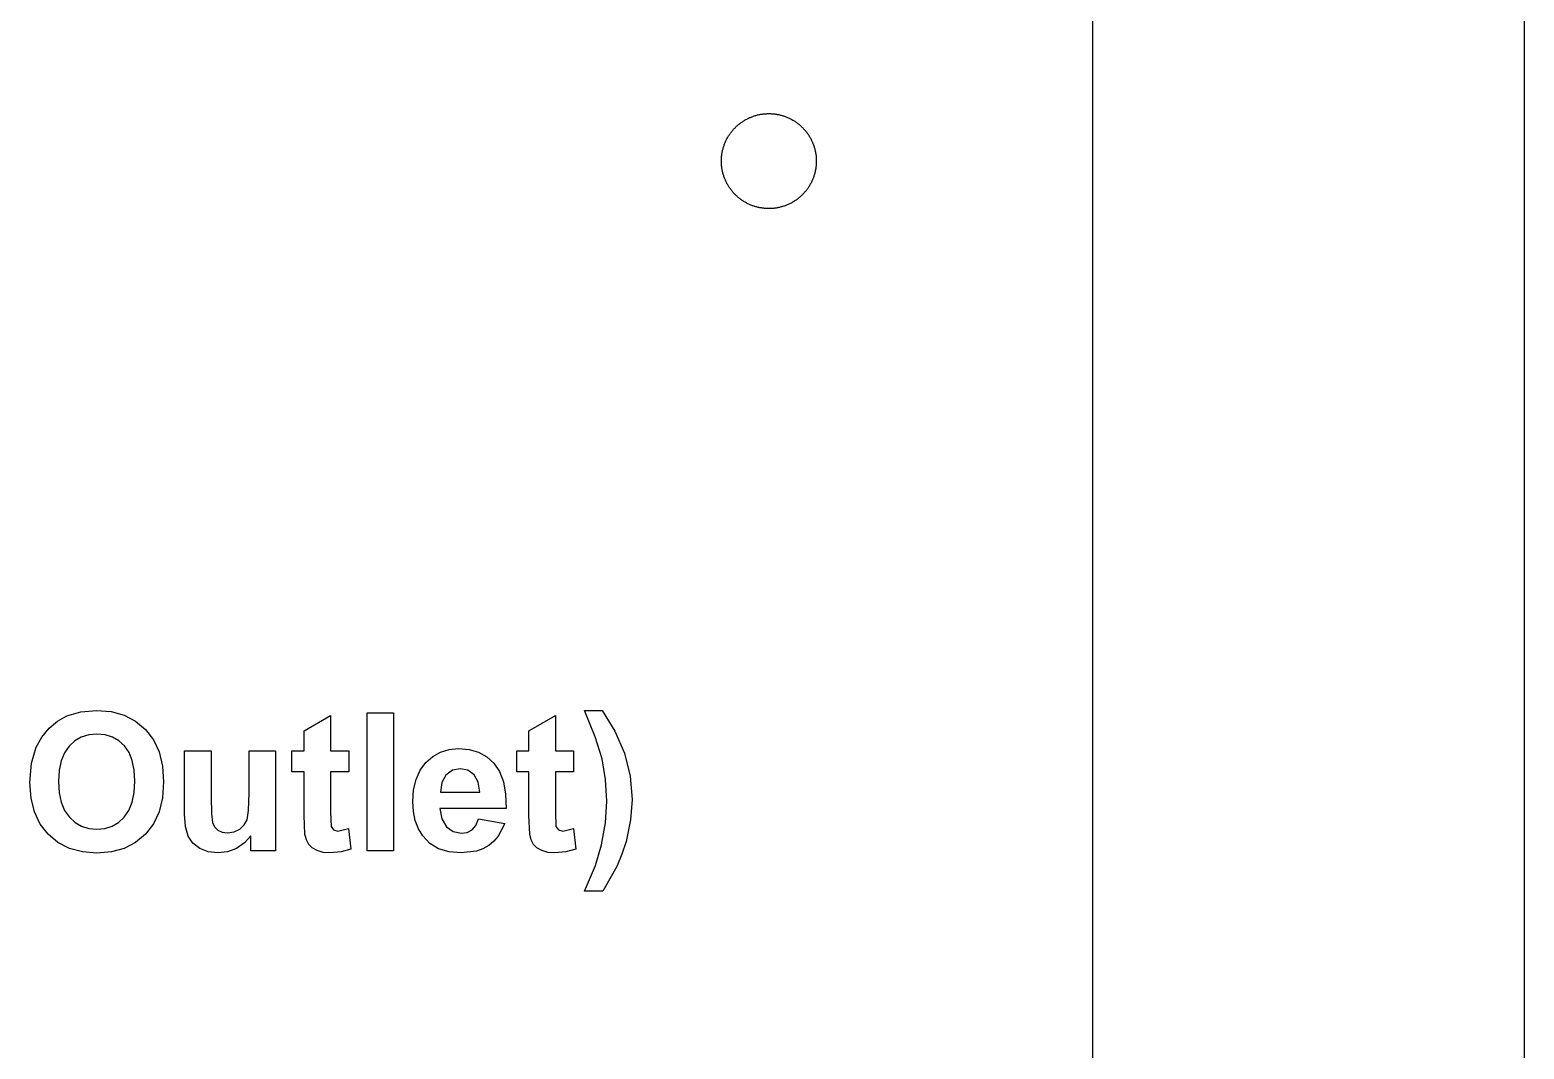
# Model space of a CAD drawing. Header units: metres. Extents: x 13 to 238, y 4 to 739.
# Drawn here: x 168.3 to 237.5, y 317.7 to 364.9 of the extents above; entities that cross this region are included whole.
import ezdxf

# ---------------------------------------------------------------- set-up
doc = ezdxf.new("R2010")
doc.units = ezdxf.units.M

msp = doc.modelspace()

# ---------------------------------------------------------------- linework, layer by layer
at = {"layer": 'Layer0'}
for p, q in [((217.527, 714.84), (217.527, 27.84)), ((237.527, 712.84), (237.527, 29.84)), ((201.465, 360.766), (201.499, 360.784)), ((201.499, 360.784), (201.533, 360.802)), ((201.533, 360.802), (201.567, 360.819)), ((201.567, 360.819), (201.602, 360.836)), ((201.602, 360.836), (201.637, 360.852)), ((201.637, 360.852), (201.672, 360.867)), ((201.672, 360.867), (201.708, 360.881)), ((201.708, 360.881), (201.743, 360.895)), ((201.743, 360.895), (201.779, 360.909)), ((201.779, 360.909), (201.816, 360.921)), ((201.816, 360.921), (201.852, 360.934)), ((201.852, 360.934), (201.889, 360.945)), ((201.889, 360.945), (201.926, 360.956)), ((201.926, 360.956), (201.963, 360.966)), ((201.963, 360.966), (202, 360.976)), ((202, 360.976), (202.037, 360.984)), ((202.037, 360.984), (202.075, 360.993)), ((202.075, 360.993), (202.112, 361)), ((202.112, 361), (202.15, 361.007)), ((202.15, 361.007), (202.188, 361.013)), ((202.188, 361.013), (202.226, 361.019)), ((202.226, 361.019), (202.264, 361.024)), ((202.264, 361.024), (202.302, 361.028)), ((202.302, 361.028), (202.34, 361.032)), ((202.34, 361.032), (202.379, 361.035)), ((202.379, 361.035), (202.417, 361.037)), ((202.417, 361.037), (202.455, 361.039)), ((202.455, 361.039), (202.494, 361.04)), ((202.494, 361.04), (202.532, 361.04)), ((202.532, 361.04), (202.57, 361.039)), ((202.57, 361.039), (202.609, 361.038)), ((202.609, 361.038), (202.647, 361.037)), ((202.647, 361.037), (202.686, 361.034)), ((202.686, 361.034), (202.724, 361.031)), ((202.724, 361.031), (202.762, 361.027)), ((202.762, 361.027), (202.8, 361.023)), ((202.8, 361.023), (202.838, 361.018)), ((202.838, 361.018), (202.876, 361.012)), ((202.876, 361.012), (202.914, 361.006)), ((202.914, 361.006), (202.952, 360.999)), ((202.952, 360.999), (202.989, 360.991)), ((202.989, 360.991), (203.027, 360.982)), ((203.027, 360.982), (203.064, 360.973)), ((203.064, 360.973), (203.101, 360.964)), ((203.101, 360.964), (203.138, 360.953)), ((203.138, 360.953), (203.175, 360.942)), ((203.175, 360.942), (203.212, 360.931)), ((203.212, 360.931), (203.248, 360.918)), ((203.248, 360.918), (203.284, 360.906)), ((203.284, 360.906), (203.32, 360.892)), ((203.32, 360.892), (203.356, 360.878)), ((203.356, 360.878), (203.391, 360.863)), ((203.391, 360.863), (203.427, 360.848)), ((203.427, 360.848), (203.461, 360.832)), ((203.461, 360.832), (203.496, 360.815)), ((203.496, 360.815), (203.53, 360.798)), ((203.53, 360.798), (203.564, 360.78)), ((203.564, 360.78), (203.598, 360.762)), ((200.706, 360.074), (200.728, 360.105)), ((200.728, 360.105), (200.75, 360.137)), ((200.75, 360.137), (200.773, 360.168)), ((200.773, 360.168), (200.797, 360.198)), ((200.797, 360.198), (200.821, 360.228)), ((200.821, 360.228), (200.845, 360.258)), ((200.845, 360.258), (200.87, 360.287)), ((200.87, 360.287), (200.896, 360.315)), ((200.896, 360.315), (200.922, 360.344)), ((200.922, 360.344), (200.948, 360.371)), ((200.948, 360.371), (200.975, 360.399)), ((200.975, 360.399), (201.003, 360.426)), ((201.003, 360.426), (201.03, 360.452)), ((201.03, 360.452), (201.059, 360.478)), ((201.059, 360.478), (201.088, 360.503)), ((201.088, 360.503), (201.117, 360.528)), ((201.117, 360.528), (201.147, 360.552)), ((201.147, 360.552), (201.177, 360.576)), ((201.177, 360.576), (201.207, 360.6)), ((201.207, 360.6), (201.238, 360.622)), ((201.238, 360.622), (201.269, 360.645)), ((201.269, 360.645), (201.301, 360.666)), ((201.301, 360.666), (201.333, 360.687)), ((201.333, 360.687), (201.366, 360.708)), ((201.366, 360.708), (201.398, 360.728)), ((201.398, 360.728), (201.431, 360.747)), ((201.431, 360.747), (201.465, 360.766)), ((203.598, 360.762), (203.631, 360.743)), ((203.631, 360.743), (203.665, 360.723)), ((203.665, 360.723), (203.697, 360.703)), ((203.697, 360.703), (203.73, 360.682)), ((203.73, 360.682), (203.762, 360.661)), ((203.762, 360.661), (203.793, 360.639)), ((203.793, 360.639), (203.824, 360.617)), ((203.824, 360.617), (203.855, 360.594)), ((203.855, 360.594), (203.886, 360.571)), ((203.886, 360.571), (203.916, 360.547)), ((203.916, 360.547), (203.945, 360.522)), ((203.945, 360.522), (203.974, 360.497)), ((203.974, 360.497), (204.003, 360.472)), ((204.003, 360.472), (204.031, 360.446)), ((204.031, 360.446), (204.059, 360.419)), ((204.059, 360.419), (204.086, 360.392)), ((204.086, 360.392), (204.113, 360.365)), ((204.113, 360.365), (204.14, 360.337)), ((204.14, 360.337), (204.165, 360.308)), ((204.165, 360.308), (204.191, 360.28)), ((204.191, 360.28), (204.216, 360.25)), ((204.216, 360.25), (204.24, 360.221)), ((204.24, 360.221), (204.264, 360.191)), ((204.264, 360.191), (204.287, 360.16)), ((204.287, 360.16), (204.31, 360.129)), ((204.31, 360.129), (204.332, 360.098)), ((204.332, 360.098), (204.354, 360.066)), ((200.394, 359.377), (200.404, 359.414)), ((200.404, 359.414), (200.414, 359.451)), ((200.414, 359.451), (200.425, 359.487)), ((200.425, 359.487), (200.437, 359.524)), ((200.437, 359.524), (200.449, 359.56)), ((200.449, 359.56), (200.462, 359.597)), ((200.462, 359.597), (200.475, 359.633)), ((200.475, 359.633), (200.489, 359.668)), ((200.489, 359.668), (200.504, 359.704)), ((200.504, 359.704), (200.52, 359.739)), ((200.52, 359.739), (200.536, 359.774)), ((200.536, 359.774), (200.552, 359.808)), ((200.552, 359.808), (200.569, 359.843)), ((200.569, 359.843), (200.587, 359.877)), ((200.587, 359.877), (200.606, 359.91)), ((200.606, 359.91), (200.625, 359.944)), ((200.625, 359.944), (200.644, 359.977)), ((200.644, 359.977), (200.664, 360.01)), ((200.664, 360.01), (200.685, 360.042)), ((200.685, 360.042), (200.706, 360.074)), ((204.354, 360.066), (204.375, 360.034)), ((204.375, 360.034), (204.396, 360.002)), ((204.396, 360.002), (204.416, 359.969)), ((204.416, 359.969), (204.435, 359.936)), ((204.435, 359.936), (204.454, 359.902)), ((204.454, 359.902), (204.472, 359.869)), ((204.472, 359.869), (204.49, 359.834)), ((204.49, 359.834), (204.507, 359.8)), ((204.507, 359.8), (204.523, 359.765)), ((204.523, 359.765), (204.539, 359.73)), ((204.539, 359.73), (204.554, 359.695)), ((204.554, 359.695), (204.569, 359.66)), ((204.569, 359.66), (204.583, 359.624)), ((204.583, 359.624), (204.596, 359.588)), ((204.596, 359.588), (204.609, 359.552)), ((204.609, 359.552), (204.621, 359.515)), ((204.621, 359.515), (204.633, 359.479)), ((204.633, 359.479), (204.643, 359.442)), ((204.643, 359.442), (204.654, 359.405)), ((204.654, 359.405), (204.663, 359.368)), ((200.327, 358.844), (200.328, 358.883)), ((200.328, 358.806), (200.327, 358.844)), ((200.328, 358.883), (200.329, 358.921)), ((200.329, 358.768), (200.328, 358.806)), ((200.329, 358.921), (200.331, 358.96)), ((200.33, 358.729), (200.329, 358.768)), ((200.332, 358.691), (200.33, 358.729)), ((200.331, 358.96), (200.333, 358.998)), ((200.333, 358.998), (200.336, 359.036)), ((200.336, 359.036), (200.34, 359.074)), ((200.34, 359.074), (200.344, 359.113)), ((200.344, 359.113), (200.35, 359.151)), ((200.35, 359.151), (200.355, 359.189)), ((200.355, 359.189), (200.362, 359.226)), ((200.362, 359.226), (200.369, 359.264)), ((200.369, 359.264), (200.376, 359.302)), ((200.376, 359.302), (200.385, 359.339)), ((200.385, 359.339), (200.394, 359.377)), ((204.663, 359.368), (204.672, 359.33)), ((204.672, 359.33), (204.68, 359.293)), ((204.68, 359.293), (204.688, 359.255)), ((204.688, 359.255), (204.695, 359.217)), ((204.695, 359.217), (204.701, 359.179)), ((204.701, 359.179), (204.707, 359.141)), ((204.707, 359.141), (204.712, 359.103)), ((204.712, 359.103), (204.716, 359.065)), ((204.716, 359.065), (204.719, 359.027)), ((204.719, 359.027), (204.722, 358.989)), ((204.722, 358.989), (204.725, 358.95)), ((204.724, 358.72), (204.722, 358.682)), ((204.726, 358.758), (204.724, 358.72)), ((204.725, 358.95), (204.726, 358.912)), ((204.726, 358.912), (204.727, 358.874)), ((204.727, 358.797), (204.726, 358.758)), ((204.727, 358.874), (204.727, 358.835)), ((204.727, 358.835), (204.727, 358.797)), ((200.335, 358.653), (200.332, 358.691)), ((200.339, 358.614), (200.335, 358.653)), ((200.343, 358.576), (200.339, 358.614)), ((200.348, 358.538), (200.343, 358.576)), ((200.354, 358.5), (200.348, 358.538)), ((200.36, 358.462), (200.354, 358.5)), ((200.367, 358.425), (200.36, 358.462)), ((200.375, 358.387), (200.367, 358.425)), ((200.383, 358.349), (200.375, 358.387)), ((200.392, 358.312), (200.383, 358.349)), ((200.401, 358.275), (200.392, 358.312)), ((200.411, 358.238), (200.401, 358.275)), ((200.422, 358.201), (200.411, 358.238)), ((200.434, 358.164), (200.422, 358.201)), ((200.446, 358.128), (200.434, 358.164)), ((200.459, 358.092), (200.446, 358.128)), ((200.472, 358.056), (200.459, 358.092)), ((200.486, 358.02), (200.472, 358.056)), ((200.501, 357.984), (200.486, 358.02)), ((204.566, 358.011), (204.551, 357.976)), ((204.58, 358.047), (204.566, 358.011)), ((204.593, 358.083), (204.58, 358.047)), ((204.606, 358.119), (204.593, 358.083)), ((204.618, 358.156), (204.606, 358.119)), ((204.63, 358.192), (204.618, 358.156)), ((204.641, 358.229), (204.63, 358.192)), ((204.651, 358.266), (204.641, 358.229)), ((204.661, 358.303), (204.651, 358.266)), ((204.67, 358.34), (204.661, 358.303)), ((204.678, 358.378), (204.67, 358.34)), ((204.686, 358.416), (204.678, 358.378)), ((204.693, 358.453), (204.686, 358.416)), ((204.7, 358.491), (204.693, 358.453)), ((204.705, 358.529), (204.7, 358.491)), ((204.71, 358.567), (204.705, 358.529)), ((204.715, 358.605), (204.71, 358.567)), ((204.719, 358.643), (204.715, 358.605)), ((204.722, 358.682), (204.719, 358.643)), ((200.516, 357.949), (200.501, 357.984)), ((200.532, 357.914), (200.516, 357.949)), ((200.548, 357.88), (200.532, 357.914)), ((200.565, 357.845), (200.548, 357.88)), ((200.583, 357.811), (200.565, 357.845)), ((200.601, 357.777), (200.583, 357.811)), ((200.62, 357.744), (200.601, 357.777)), ((200.639, 357.711), (200.62, 357.744)), ((200.659, 357.678), (200.639, 357.711)), ((200.68, 357.646), (200.659, 357.678)), ((200.701, 357.613), (200.68, 357.646)), ((200.723, 357.582), (200.701, 357.613)), ((200.745, 357.55), (200.723, 357.582)), ((200.768, 357.52), (200.745, 357.55)), ((200.791, 357.489), (200.768, 357.52)), ((200.815, 357.459), (200.791, 357.489)), ((200.839, 357.429), (200.815, 357.459)), ((200.864, 357.4), (200.839, 357.429)), ((200.889, 357.371), (200.864, 357.4)), ((200.915, 357.343), (200.889, 357.371)), ((200.942, 357.315), (200.915, 357.343)), ((200.969, 357.287), (200.942, 357.315)), ((204.133, 357.336), (204.107, 357.308)), ((204.159, 357.364), (204.133, 357.336)), ((204.185, 357.393), (204.159, 357.364)), ((204.21, 357.422), (204.185, 357.393)), ((204.234, 357.452), (204.21, 357.422)), ((204.258, 357.482), (204.234, 357.452)), ((204.282, 357.512), (204.258, 357.482)), ((204.305, 357.543), (204.282, 357.512)), ((204.327, 357.574), (204.305, 357.543)), ((204.349, 357.606), (204.327, 357.574)), ((204.37, 357.638), (204.349, 357.606)), ((204.391, 357.67), (204.37, 357.638)), ((204.411, 357.703), (204.391, 357.67)), ((204.43, 357.736), (204.411, 357.703)), ((204.449, 357.769), (204.43, 357.736)), ((204.468, 357.803), (204.449, 357.769)), ((204.486, 357.837), (204.468, 357.803)), ((204.503, 357.871), (204.486, 357.837)), ((204.519, 357.906), (204.503, 357.871)), ((204.535, 357.941), (204.519, 357.906)), ((204.551, 357.976), (204.535, 357.941)), ((200.996, 357.261), (200.969, 357.287)), ((201.024, 357.234), (200.996, 357.261)), ((201.052, 357.208), (201.024, 357.234)), ((201.081, 357.183), (201.052, 357.208)), ((201.11, 357.158), (201.081, 357.183)), ((201.139, 357.133), (201.11, 357.158)), ((201.169, 357.109), (201.139, 357.133)), ((201.2, 357.086), (201.169, 357.109)), ((201.231, 357.063), (201.2, 357.086)), ((201.262, 357.04), (201.231, 357.063)), ((201.293, 357.019), (201.262, 357.04)), ((201.325, 356.997), (201.293, 357.019)), ((201.358, 356.977), (201.325, 356.997)), ((201.39, 356.956), (201.358, 356.977)), ((201.423, 356.937), (201.39, 356.956)), ((201.457, 356.918), (201.423, 356.937)), ((201.491, 356.9), (201.457, 356.918)), ((201.525, 356.882), (201.491, 356.9)), ((201.559, 356.865), (201.525, 356.882)), ((201.593, 356.848), (201.559, 356.865)), ((201.628, 356.832), (201.593, 356.848)), ((201.664, 356.817), (201.628, 356.832)), ((201.699, 356.802), (201.664, 356.817)), ((201.735, 356.788), (201.699, 356.802)), ((201.771, 356.774), (201.735, 356.788)), ((201.807, 356.761), (201.771, 356.774)), ((201.843, 356.749), (201.807, 356.761)), ((201.88, 356.737), (201.843, 356.749)), ((201.917, 356.726), (201.88, 356.737)), ((201.954, 356.716), (201.917, 356.726)), ((201.991, 356.706), (201.954, 356.716)), ((202.028, 356.697), (201.991, 356.706)), ((202.066, 356.689), (202.028, 356.697)), ((202.103, 356.681), (202.066, 356.689)), ((202.141, 356.674), (202.103, 356.681)), ((202.179, 356.668), (202.141, 356.674)), ((202.217, 356.662), (202.179, 356.668)), ((202.255, 356.657), (202.217, 356.662)), ((202.293, 356.652), (202.255, 356.657)), ((202.331, 356.649), (202.293, 356.652)), ((202.369, 356.646), (202.331, 356.649)), ((202.408, 356.643), (202.369, 356.646)), ((202.446, 356.641), (202.408, 356.643)), ((202.484, 356.64), (202.446, 356.641)), ((202.523, 356.64), (202.484, 356.64)), ((202.561, 356.64), (202.523, 356.64)), ((202.6, 356.641), (202.561, 356.64)), ((202.638, 356.643), (202.6, 356.641)), ((202.676, 356.645), (202.638, 356.643)), ((202.715, 356.648), (202.676, 356.645)), ((202.753, 356.651), (202.715, 356.648)), ((202.791, 356.656), (202.753, 356.651)), ((202.829, 356.661), (202.791, 356.656)), ((202.867, 356.666), (202.829, 356.661)), ((202.905, 356.672), (202.867, 356.666)), ((202.943, 356.679), (202.905, 356.672)), ((202.98, 356.687), (202.943, 356.679)), ((203.018, 356.695), (202.98, 356.687)), ((203.055, 356.704), (203.018, 356.695)), ((203.092, 356.714), (203.055, 356.704)), ((203.129, 356.724), (203.092, 356.714)), ((203.166, 356.735), (203.129, 356.724)), ((203.203, 356.746), (203.166, 356.735)), ((203.239, 356.758), (203.203, 356.746)), ((203.276, 356.771), (203.239, 356.758)), ((203.312, 356.784), (203.276, 356.771)), ((203.347, 356.798), (203.312, 356.784)), ((203.383, 356.813), (203.347, 356.798)), ((203.418, 356.828), (203.383, 356.813)), ((203.453, 356.844), (203.418, 356.828)), ((203.488, 356.86), (203.453, 356.844)), ((203.522, 356.878), (203.488, 356.86)), ((203.556, 356.895), (203.522, 356.878)), ((203.59, 356.913), (203.556, 356.895)), ((203.623, 356.932), (203.59, 356.913)), ((203.657, 356.952), (203.623, 356.932)), ((203.689, 356.972), (203.657, 356.952)), ((203.722, 356.992), (203.689, 356.972)), ((203.754, 357.013), (203.722, 356.992)), ((203.786, 357.035), (203.754, 357.013)), ((203.817, 357.057), (203.786, 357.035)), ((203.848, 357.08), (203.817, 357.057)), ((203.878, 357.103), (203.848, 357.08)), ((203.908, 357.127), (203.878, 357.103)), ((203.938, 357.152), (203.908, 357.127)), ((203.967, 357.176), (203.938, 357.152)), ((203.996, 357.202), (203.967, 357.176)), ((204.024, 357.228), (203.996, 357.202)), ((204.052, 357.254), (204.024, 357.228)), ((204.08, 357.281), (204.052, 357.254)), ((204.107, 357.308), (204.08, 357.281))]:
    msp.add_line(p, q, dxfattribs=at)
at = {"layer": 'Water Temp (Outl'}
for p, q in [((169.564, 332.902, 0.033), (169.995, 333.14, 0.033)), ((169.995, 333.14, 0.033), (170.638, 333.329, 0.033)), ((170.638, 333.329, 0.033), (171.372, 333.392, 0.033)), ((171.372, 333.392, 0.033), (172.043, 333.338, 0.033)), ((172.043, 333.338, 0.033), (172.644, 333.173, 0.033)), ((172.644, 333.173, 0.033), (173.173, 332.9, 0.033)), ((180.989, 332.442, 0.033), (182.219, 333.157, 0.033)), ((182.219, 333.157, 0.033), (182.219, 331.522, 0.033)), ((183.906, 326.892, 0.033), (183.906, 333.283, 0.033)), ((183.906, 333.283, 0.033), (185.131, 333.283, 0.033)), ((185.131, 333.283, 0.033), (185.131, 326.892, 0.033)), ((191.409, 332.442, 0.033), (192.638, 333.157, 0.033)), ((192.638, 333.157, 0.033), (192.638, 331.522, 0.033)), ((194.48, 332.17, 0.033), (193.976, 333.392, 0.033)), ((193.976, 333.392, 0.033), (194.809, 333.392, 0.033)), ((194.809, 333.392, 0.033), (195.394, 332.427, 0.033)), ((168.831, 332.151, 0.033), (169.169, 332.564, 0.033)), ((169.169, 332.564, 0.033), (169.564, 332.902, 0.033)), ((173.173, 332.9, 0.033), (173.633, 332.516, 0.033)), ((173.633, 332.516, 0.033), (174.004, 332.035, 0.033)), ((180.989, 331.522, 0.033), (180.989, 332.442, 0.033)), ((191.409, 331.522, 0.033), (191.409, 332.442, 0.033)), ((195.394, 332.427, 0.033), (195.831, 331.405, 0.033)), ((168.573, 331.688, 0.033), (168.831, 332.151, 0.033)), ((170.099, 331.742, 0.033), (169.886, 331.434, 0.033)), ((170.363, 331.982, 0.033), (170.099, 331.742, 0.033)), ((170.665, 332.153, 0.033), (170.363, 331.982, 0.033)), ((171.006, 332.255, 0.033), (170.665, 332.153, 0.033)), ((171.385, 332.289, 0.033), (171.006, 332.255, 0.033)), ((171.765, 332.256, 0.033), (171.385, 332.289, 0.033)), ((172.104, 332.154, 0.033), (171.765, 332.256, 0.033)), ((172.404, 331.985, 0.033), (172.104, 332.154, 0.033)), ((172.665, 331.749, 0.033), (172.404, 331.985, 0.033)), ((172.876, 331.444, 0.033), (172.665, 331.749, 0.033)), ((174.004, 332.035, 0.033), (174.269, 331.469, 0.033)), ((194.796, 331.145, 0.033), (194.48, 332.17, 0.033)), ((168.354, 330.947, 0.033), (168.573, 331.688, 0.033)), ((169.733, 331.056, 0.033), (169.642, 330.609, 0.033)), ((169.886, 331.434, 0.033), (169.733, 331.056, 0.033)), ((173.026, 331.069, 0.033), (172.876, 331.444, 0.033)), ((173.116, 330.624, 0.033), (173.026, 331.069, 0.033)), ((174.269, 331.469, 0.033), (174.428, 330.817, 0.033)), ((175.453, 328.593, 0.033), (175.453, 331.522, 0.033)), ((175.453, 331.522, 0.033), (176.678, 331.522, 0.033)), ((176.678, 331.522, 0.033), (176.678, 329.395, 0.033)), ((178.439, 329.569, 0.033), (178.439, 331.522, 0.033)), ((178.439, 331.522, 0.033), (179.664, 331.522, 0.033)), ((179.664, 331.522, 0.033), (179.664, 326.892, 0.033)), ((180.427, 330.546, 0.033), (180.427, 331.522, 0.033)), ((180.427, 331.522, 0.033), (180.989, 331.522, 0.033)), ((182.219, 331.522, 0.033), (183.056, 331.522, 0.033)), ((183.056, 331.522, 0.033), (183.056, 330.546, 0.033)), ((186.631, 330.975, 0.033), (186.951, 331.26, 0.033)), ((186.951, 331.26, 0.033), (187.312, 331.464, 0.033)), ((187.312, 331.464, 0.033), (187.712, 331.586, 0.033)), ((187.712, 331.586, 0.033), (188.152, 331.627, 0.033)), ((188.152, 331.627, 0.033), (188.641, 331.584, 0.033)), ((188.641, 331.584, 0.033), (189.076, 331.456, 0.033)), ((189.076, 331.456, 0.033), (189.457, 331.243, 0.033)), ((189.457, 331.243, 0.033), (189.782, 330.945, 0.033)), ((190.846, 330.546, 0.033), (190.846, 331.522, 0.033)), ((190.846, 331.522, 0.033), (191.409, 331.522, 0.033)), ((192.638, 331.522, 0.033), (193.475, 331.522, 0.033)), ((193.475, 331.522, 0.033), (193.475, 330.546, 0.033)), ((194.963, 330.191, 0.033), (194.796, 331.145, 0.033)), ((195.831, 331.405, 0.033), (196.104, 330.346, 0.033)), ((168.281, 330.049, 0.033), (168.354, 330.947, 0.033)), ((169.642, 330.609, 0.033), (169.611, 330.092, 0.033)), ((173.147, 330.11, 0.033), (173.116, 330.624, 0.033)), ((174.428, 330.817, 0.033), (174.481, 330.079, 0.033)), ((180.989, 330.546, 0.033), (180.427, 330.546, 0.033)), ((180.989, 328.527, 0.033), (180.989, 330.546, 0.033)), ((183.056, 330.546, 0.033), (182.219, 330.546, 0.033)), ((182.219, 330.546, 0.033), (182.219, 328.68, 0.033)), ((186.179, 330.199, 0.033), (186.367, 330.618, 0.033)), ((186.367, 330.618, 0.033), (186.631, 330.975, 0.033)), ((187.563, 330.397, 0.033), (187.368, 330.053, 0.033)), ((187.86, 330.617, 0.033), (187.563, 330.397, 0.033)), ((188.226, 330.69, 0.033), (187.86, 330.617, 0.033)), ((188.573, 330.62, 0.033), (188.226, 330.69, 0.033)), ((188.863, 330.413, 0.033), (188.573, 330.62, 0.033)), ((189.062, 330.072, 0.033), (188.863, 330.413, 0.033)), ((189.782, 330.945, 0.033), (190.042, 330.558, 0.033)), ((190.042, 330.558, 0.033), (190.224, 330.081, 0.033)), ((191.409, 330.546, 0.033), (190.846, 330.546, 0.033)), ((191.409, 328.527, 0.033), (191.409, 330.546, 0.033)), ((193.475, 330.546, 0.033), (192.638, 330.546, 0.033)), ((192.638, 330.546, 0.033), (192.638, 328.68, 0.033)), ((196.104, 330.346, 0.033), (196.195, 329.273, 0.033)), ((168.334, 329.327, 0.033), (168.281, 330.049, 0.033)), ((169.611, 330.092, 0.033), (169.642, 329.582, 0.033)), ((173.116, 329.589, 0.033), (173.147, 330.11, 0.033)), ((174.481, 330.079, 0.033), (174.428, 329.348, 0.033)), ((186.029, 329.172, 0.033), (186.066, 329.717, 0.033)), ((186.066, 329.717, 0.033), (186.179, 330.199, 0.033)), ((187.368, 330.053, 0.033), (187.306, 329.604, 0.033)), ((189.137, 329.604, 0.033), (189.062, 330.072, 0.033)), ((190.224, 330.081, 0.033), (190.328, 329.513, 0.033)), ((195.018, 329.181, 0.033), (194.963, 330.191, 0.033)), ((168.492, 328.687, 0.033), (168.334, 329.327, 0.033)), ((169.642, 329.582, 0.033), (169.736, 329.138, 0.033)), ((169.736, 329.138, 0.033), (169.893, 328.76, 0.033)), ((172.868, 328.755, 0.033), (173.023, 329.137, 0.033)), ((173.023, 329.137, 0.033), (173.116, 329.589, 0.033)), ((174.428, 329.348, 0.033), (174.27, 328.7, 0.033)), ((176.678, 329.395, 0.033), (176.695, 328.607, 0.033)), ((178.416, 328.76, 0.033), (178.439, 329.569, 0.033)), ((186.058, 328.711, 0.033), (186.029, 329.172, 0.033)), ((187.306, 329.604, 0.033), (189.137, 329.604, 0.033)), ((190.328, 329.513, 0.033), (190.354, 328.854, 0.033)), ((194.957, 328.185, 0.033), (195.018, 329.181, 0.033)), ((196.195, 329.273, 0.033), (196.123, 328.329, 0.033)), ((168.755, 328.129, 0.033), (168.492, 328.687, 0.033)), ((169.893, 328.76, 0.033), (170.112, 328.447, 0.033)), ((170.112, 328.447, 0.033), (170.38, 328.202, 0.033)), ((172.387, 328.199, 0.033), (172.652, 328.442, 0.033)), ((172.652, 328.442, 0.033), (172.868, 328.755, 0.033)), ((174.27, 328.7, 0.033), (174.007, 328.137, 0.033)), ((175.494, 328.01, 0.033), (175.453, 328.593, 0.033)), ((176.695, 328.607, 0.033), (176.745, 328.198, 0.033)), ((178.217, 328.086, 0.033), (178.347, 328.32, 0.033)), ((178.347, 328.32, 0.033), (178.416, 328.76, 0.033)), ((181.029, 327.664, 0.033), (180.989, 328.527, 0.033)), ((182.219, 328.68, 0.033), (182.243, 328.019, 0.033)), ((186.143, 328.292, 0.033), (186.058, 328.711, 0.033)), ((186.286, 327.914, 0.033), (186.143, 328.292, 0.033)), ((190.354, 328.854, 0.033), (187.284, 328.854, 0.033)), ((187.284, 328.854, 0.033), (187.365, 328.37, 0.033)), ((187.365, 328.37, 0.033), (187.581, 328.006, 0.033)), ((188.943, 328.065, 0.033), (189.067, 328.366, 0.033)), ((189.067, 328.366, 0.033), (190.288, 328.161, 0.033)), ((191.448, 327.664, 0.033), (191.409, 328.527, 0.033)), ((192.638, 328.68, 0.033), (192.662, 328.019, 0.033)), ((196.123, 328.329, 0.033), (195.908, 327.32, 0.033)), ((169.123, 327.653, 0.033), (168.755, 328.129, 0.033)), ((169.58, 327.273, 0.033), (169.123, 327.653, 0.033)), ((170.38, 328.202, 0.033), (170.681, 328.026, 0.033)), ((170.681, 328.026, 0.033), (171.016, 327.921, 0.033)), ((171.016, 327.921, 0.033), (171.385, 327.886, 0.033)), ((171.385, 327.886, 0.033), (171.754, 327.921, 0.033)), ((171.754, 327.921, 0.033), (172.088, 328.025, 0.033)), ((172.088, 328.025, 0.033), (172.387, 328.199, 0.033)), ((173.639, 327.658, 0.033), (173.183, 327.275, 0.033)), ((174.007, 328.137, 0.033), (173.639, 327.658, 0.033)), ((175.618, 327.568, 0.033), (175.494, 328.01, 0.033)), ((175.835, 327.239, 0.033), (175.618, 327.568, 0.033)), ((176.745, 328.198, 0.033), (176.841, 328.001, 0.033)), ((176.841, 328.001, 0.033), (176.992, 327.849, 0.033)), ((176.992, 327.849, 0.033), (177.194, 327.753, 0.033)), ((177.194, 327.753, 0.033), (177.445, 327.721, 0.033)), ((177.445, 327.721, 0.033), (177.743, 327.764, 0.033)), ((177.743, 327.764, 0.033), (178.007, 327.893, 0.033)), ((178.007, 327.893, 0.033), (178.217, 328.086, 0.033)), ((178.526, 327.586, 0.033), (178.234, 327.254, 0.033)), ((178.526, 326.892, 0.033), (178.526, 327.586, 0.033)), ((181.096, 327.394, 0.033), (181.029, 327.664, 0.033)), ((182.243, 328.019, 0.033), (182.352, 327.865, 0.033)), ((182.352, 327.865, 0.033), (182.559, 327.804, 0.033)), ((182.559, 327.804, 0.033), (183.051, 327.921, 0.033)), ((183.051, 327.921, 0.033), (183.156, 326.971, 0.033)), ((186.487, 327.577, 0.033), (186.286, 327.914, 0.033)), ((186.816, 327.232, 0.033), (186.487, 327.577, 0.033)), ((187.581, 328.006, 0.033), (187.899, 327.779, 0.033)), ((187.899, 327.779, 0.033), (188.287, 327.703, 0.033)), ((188.287, 327.703, 0.033), (188.552, 327.743, 0.033)), ((188.552, 327.743, 0.033), (188.771, 327.86, 0.033)), ((188.771, 327.86, 0.033), (188.943, 328.065, 0.033)), ((189.985, 327.57, 0.033), (189.782, 327.334, 0.033)), ((190.288, 328.161, 0.033), (189.985, 327.57, 0.033)), ((191.515, 327.394, 0.033), (191.448, 327.664, 0.033)), ((192.662, 328.019, 0.033), (192.771, 327.865, 0.033)), ((192.771, 327.865, 0.033), (192.978, 327.804, 0.033)), ((192.978, 327.804, 0.033), (193.471, 327.921, 0.033)), ((193.471, 327.921, 0.033), (193.575, 326.971, 0.033)), ((194.77, 327.158, 0.033), (194.957, 328.185, 0.033)), ((170.11, 327.001, 0.033), (169.58, 327.273, 0.033)), ((170.713, 326.838, 0.033), (170.11, 327.001, 0.033)), ((172.656, 327.002, 0.033), (172.058, 326.838, 0.033)), ((173.183, 327.275, 0.033), (172.656, 327.002, 0.033)), ((176.155, 326.993, 0.033), (175.835, 327.239, 0.033)), ((176.549, 326.839, 0.033), (176.155, 326.993, 0.033)), ((177.861, 327.001, 0.033), (177.438, 326.841, 0.033)), ((178.234, 327.254, 0.033), (177.861, 327.001, 0.033)), ((179.664, 326.892, 0.033), (178.526, 326.892, 0.033)), ((181.201, 327.187, 0.033), (181.096, 327.394, 0.033)), ((181.36, 327.026, 0.033), (181.201, 327.187, 0.033)), ((181.591, 326.899, 0.033), (181.36, 327.026, 0.033)), ((181.873, 326.816, 0.033), (181.591, 326.899, 0.033)), ((183.156, 326.971, 0.033), (182.7, 326.834, 0.033)), ((185.131, 326.892, 0.033), (183.906, 326.892, 0.033)), ((187.223, 326.985, 0.033), (186.816, 327.232, 0.033)), ((187.709, 326.837, 0.033), (187.223, 326.985, 0.033)), ((188.973, 326.876, 0.033), (188.274, 326.788, 0.033)), ((189.275, 326.985, 0.033), (188.973, 326.876, 0.033)), ((189.545, 327.139, 0.033), (189.275, 326.985, 0.033)), ((189.782, 327.334, 0.033), (189.545, 327.139, 0.033)), ((191.62, 327.187, 0.033), (191.515, 327.394, 0.033)), ((191.78, 327.026, 0.033), (191.62, 327.187, 0.033)), ((192.01, 326.899, 0.033), (191.78, 327.026, 0.033)), ((192.292, 326.816, 0.033), (192.01, 326.899, 0.033)), ((193.575, 326.971, 0.033), (193.12, 326.834, 0.033)), ((194.495, 326.204, 0.033), (194.77, 327.158, 0.033)), ((195.908, 327.32, 0.033), (195.718, 326.737, 0.033)), ((171.39, 326.783, 0.033), (170.713, 326.838, 0.033)), ((172.058, 326.838, 0.033), (171.39, 326.783, 0.033)), ((176.992, 326.788, 0.033), (176.549, 326.839, 0.033)), ((177.438, 326.841, 0.033), (176.992, 326.788, 0.033)), ((182.188, 326.788, 0.033), (181.873, 326.816, 0.033)), ((182.7, 326.834, 0.033), (182.188, 326.788, 0.033)), ((188.274, 326.788, 0.033), (187.709, 326.837, 0.033)), ((192.607, 326.788, 0.033), (192.292, 326.816, 0.033)), ((193.12, 326.834, 0.033), (192.607, 326.788, 0.033)), ((193.985, 325.014, 0.033), (194.495, 326.204, 0.033)), ((195.475, 326.159, 0.033), (194.831, 325.014, 0.033)), ((195.718, 326.737, 0.033), (195.475, 326.159, 0.033)), ((194.831, 325.014, 0.033), (193.985, 325.014, 0.033))]:
    msp.add_line(p, q, dxfattribs=at)

doc.saveas('drawing.dxf')
